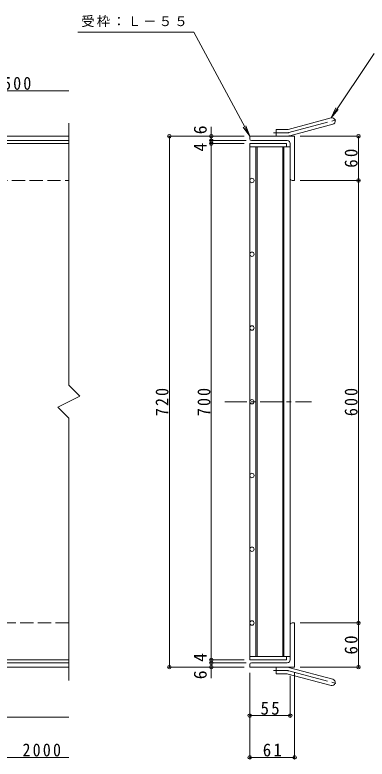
# Model space of a CAD drawing. Units: millimetres, scale not verified. Extents: x -956 to 1032, y -825 to 804.
# Drawn here: x -134 to 344, y -280 to 729 of the extents above; entities that cross this region are included whole.
import ezdxf
from ezdxf.enums import TextEntityAlignment as Align

# ---------------------------------------------------------------- set-up
doc = ezdxf.new("R2010")
doc.units = ezdxf.units.MM
doc.header["$LTSCALE"] = 6
doc.header["$PDMODE"] = 32
doc.header["$PDSIZE"] = 4.8
for name, pattern in [('CHAIN1', [8, 5, -1, 1, -1]), ('CHAIN2', [12, 9, -1, 1, -1]), ('DASHED3', [4, 3, -1])]:
    doc.linetypes.add(name, pattern=pattern)
for name, color, linetype, lineweight in [('A-1', 2, 'Continuous', 9), ('A-2', 3, 'Continuous', 9), ('A-4', 7, 'Continuous', 9), ('A-5', 7, 'Continuous', 9)]:
    doc.layers.add(name, color=color, linetype=linetype, lineweight=lineweight)
doc.styles.add('ＭＳ ゴシック', font='')
doc.styles.get('ＭＳ ゴシック').set_extended_font_data('MS Gothic')

msp = doc.modelspace()

# ---------------------------------------------------------------- linework, layer by layer
at = {"layer": 'A-1'}
for p, q in [((237.162, 573.476), (295.353, 589.068)), ((-60.313, 226.669), (-60.313, 582.092)), ((239.492, 564.782), (297.683, 580.374)), ((221.018, 564.169), (221.018, 573.169)), ((234.833, 573.169), (221.018, 573.169)), ((-953.55, 564.169), (-60.313, 564.169)), ((-953.55, 558.169), (-60.313, 558.169)), ((185.018, 560.669), (185.018, 564.169)), ((246.018, 564.169), (185.018, 564.169)), ((236.018, 558.169), (187.518, 558.169)), ((246.018, 564.169), (246.018, 504.169)), ((240.018, 554.169), (240.018, 506.669)), ((242.518, 504.169), (246.018, 504.169)), ((-60.313, -173.754), (-60.313, 181.669)), ((240.018, -145.831), (240.018, -98.331)), ((242.518, -95.831), (246.018, -95.831)), ((246.018, -95.831), (246.018, -155.831)), ((-60.313, -149.831), (-953.55, -149.831)), ((236.018, -149.831), (187.518, -149.831)), ((-60.313, -155.831), (-953.55, -155.831)), ((185.018, -152.331), (185.018, -155.831)), ((246.018, -155.831), (185.018, -155.831)), ((221.018, -155.831), (221.018, -164.831)), ((239.492, -156.444), (297.683, -172.037)), ((234.833, -164.831), (221.018, -164.831)), ((237.162, -165.138), (295.353, -180.73))]:
    msp.add_line(p, q, dxfattribs=at)
at = {"layer": 'A-1', "linetype": 'CHAIN2'}
for p, q in [((238.327, 569.129), (303.494, 586.59)), ((234.833, 568.669), (217.213, 568.669)), ((234.833, -160.331), (217.213, -160.331)), ((238.327, -160.791), (303.494, -178.252))]:
    msp.add_line(p, q, dxfattribs=at)
at = {"layer": 'A-1', "linetype": 'DASHED3'}
for p, q in [((-953.55, 504.169), (-60.313, 504.169)), ((-60.313, -95.831), (-953.55, -95.831))]:
    msp.add_line(p, q, dxfattribs=at)
at = {"layer": 'A-1'}
msp.add_lwpolyline([(-60.313, 181.669), (-75.313, 196.669), (-45.313, 211.669), (-60.313, 226.669)], dxfattribs=at)
for centre, radius, start, end in [((296.518, 584.721), 4.5, 285.00014, 104.99991), ((234.833, 582.169), 9, 270, 285.00002), ((187.518, 560.669), 2.5, 180, 270), ((234.833, 582.169), 18, 270, 285), ((236.018, 554.169), 4, 0, 90), ((242.518, 506.669), 2.5, 180, 270), ((242.518, -98.331), 2.5, 90, 180), ((187.518, -152.331), 2.5, 90, 180), ((236.018, -145.831), 4, 270, 0), ((234.833, -173.831), 18, 75, 90), ((234.833, -173.831), 9, 74.99998, 90), ((296.518, -176.383), 4.5, 255.00009, 74.99986)]:
    msp.add_arc(centre, radius, start, end, dxfattribs=at)
at = {"layer": 'A-1', "linetype": 'CHAIN2'}
for centre, start, end in [((234.833, 582.169), 270, 284.99995), ((234.833, -173.831), 75.00005, 90)]:
    msp.add_arc(centre, 13.5, start, end, dxfattribs=at)
at = {"layer": 'A-2'}
for p, q in [((-452.55, 554.169), (-60.313, 554.169)), ((185.018, 554.169), (185.018, -145.831)), ((185.018, 554.169), (235.018, 554.169)), ((185.018, 549.669), (240.018, 549.669)), ((193.518, 549.669), (193.518, -141.331)), ((195.018, 549.669), (195.018, -141.331)), ((230.018, 549.669), (230.018, -141.331)), ((231.518, 549.669), (231.518, -141.331)), ((235.018, 554.169), (235.018, 549.669)), ((240.018, 549.669), (240.018, -141.331)), ((-452.55, -145.831), (-60.313, -145.831)), ((185.018, -141.331), (240.018, -141.331)), ((185.018, -145.831), (235.018, -145.831)), ((235.018, -141.331), (235.018, -145.831))]:
    msp.add_line(p, q, dxfattribs=at)
at = {"layer": 'A-2', "linetype": 'CHAIN1'}
msp.add_line((151.152, 204.169), (268.923, 204.169), dxfattribs=at)
at = {"layer": 'A-2'}
for centre in [(188.018, 504.169), (188.018, 404.169), (188.018, 304.169), (188.018, 204.169), (188.018, 104.169), (188.018, 4.169), (188.018, -95.831)]:
    msp.add_circle(centre, 3, dxfattribs=at)
at = {"layer": 'A-4'}
for p, q in [((-203.55, 625.925), (-60.313, 625.925)), ((132.88, 558.169), (132.88, 576.773)), ((177.518, 564.169), (74.574, 564.169)), ((76.074, -155.831), (76.074, 564.169)), ((180.018, 558.169), (131.38, 558.169)), ((132.88, 554.169), (132.88, 558.169)), ((253.518, 564.169), (334.085, 564.169)), ((332.585, 504.169), (332.585, 564.169)), ((177.518, 554.169), (131.38, 554.169)), ((132.88, -145.831), (132.88, 554.169)), ((253.518, 504.169), (334.085, 504.169)), ((332.585, -95.831), (332.585, 504.169)), ((253.518, -95.831), (334.085, -95.831)), ((332.585, -155.831), (332.585, -95.831)), ((177.518, -145.831), (131.38, -145.831)), ((180.018, -149.831), (131.38, -149.831)), ((132.88, -149.831), (132.88, -145.831)), ((132.88, -170.636), (132.88, -149.831)), ((177.518, -155.831), (74.574, -155.831)), ((140.38, -155.831), (134.38, -155.831)), ((253.518, -155.831), (334.085, -155.831)), ((185.018, -163.331), (185.018, -279.543)), ((240.018, -167.4), (240.018, -222.997)), ((246.018, -163.331), (246.018, -279.543)), ((185.018, -221.497), (240.018, -221.497)), ((-952.55, -223.427), (-60.313, -223.427)), ((-953.55, -278.043), (-60.313, -278.043)), ((185.018, -278.043), (246.018, -278.043))]:
    msp.add_line(p, q, dxfattribs=at)
for p in [(76.074, 564.169), (132.88, 564.169), (332.585, 564.169), (132.88, 558.169), (132.88, 554.169), (332.585, 504.169), (332.585, -95.831), (132.88, -145.831), (132.88, -149.831), (76.074, -155.831), (132.88, -155.831), (332.585, -155.831), (185.018, -221.497), (240.018, -221.497), (185.018, -278.043), (246.018, -278.043)]:
    msp.add_point(p, dxfattribs=at)
at = {"layer": 'A-5'}
for p, q in [((-48.146, 705.306), (109.046, 705.306)), ((295.353, 589.068), (305.253, 600.337)), ((185.018, 564.169), (179.693, 578.192))]:
    msp.add_line(p, q, dxfattribs=at)
for points in [[(109.046, 705.306), (185.018, 564.169), (176.245, 576.336)], [(353.731, 676.271), (295.353, 589.068), (301.999, 602.515)]]:
    msp.add_lwpolyline(points, dxfattribs=at)

# ---------------------------------------------------------------- texts
at = {"layer": 'A-4', "color": 2, "style": 'ＭＳ ゴシック'}
for s, p in [('6', (131.88, 566.81)), ('4', (131.88, 543.302)), ('4', (131.88, -148.674)), ('6', (131.88, -172.177))]:
    msp.add_text(s, height=17.6, rotation=90, dxfattribs=at).set_placement(p, align=Align.BOTTOM_LEFT)
at = {"layer": 'A-4', "color": 2, "char_height": 17.6, "attachment_point": 7, "style": 'ＭＳ ゴシック'}
for s, insert in [('\\T1.27;\\W0.9;500', (-149.577, 626.925)), ('\\T1.27;\\W0.95;55', (199.768, -220.497)), ('\\T1.28;\\W0.9;2000', (-123.261, -277.043)), ('\\T1.27;\\W0.95;61', (202.768, -277.043))]:
    msp.add_mtext(s, dxfattribs=dict(at, insert=insert))
at = {"layer": 'A-4', "color": 2, "char_height": 17.6, "attachment_point": 7, "rotation": 90, "style": 'ＭＳ ゴシック'}
for s, insert in [('\\T1.27;\\W0.95;60', (331.585, 521.419)), ('\\T1.27;\\W0.9;720', (75.074, 184.669)), ('\\T1.27;\\W0.9;700', (131.88, 184.669)), ('\\T1.27;\\W0.9;600', (331.585, 184.669)), ('\\T1.27;\\W0.95;60', (331.585, -138.581))]:
    msp.add_mtext(s, dxfattribs=dict(at, insert=insert))
at = {"layer": 'A-5', "insert": (-43.581, 712.077), "char_height": 13.2, "attachment_point": 7, "style": 'ＭＳ ゴシック'}
msp.add_mtext('\\T1.17;受枠：Ｌ－５５', dxfattribs=at)

doc.saveas('drawing.dxf')
